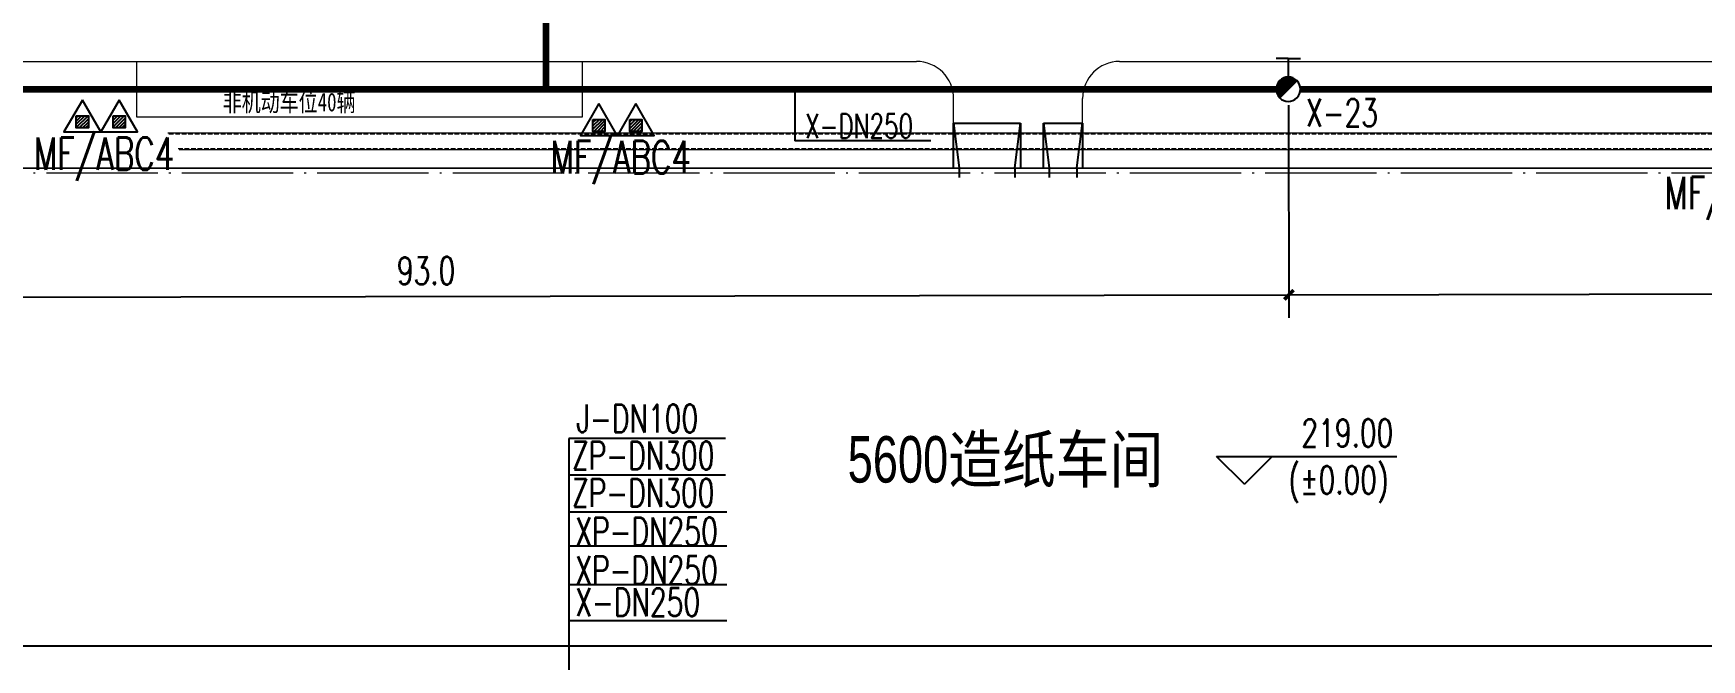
# Model space of a CAD drawing. Header units: metres. Extents: x 497246 to 997717, y 2998582 to 5998198.
# Drawn here: x 499283.1 to 499373, y 2999087.1 to 2999120.8 of the extents above; entities that cross this region are included whole.
import ezdxf
from ezdxf.enums import TextEntityAlignment as Align

# ---------------------------------------------------------------- set-up
doc = ezdxf.new("R2010")
doc.units = ezdxf.units.M
doc.header["$LTSCALE"] = 1000
doc.linetypes.add('DASH', pattern=[0.35, 0.25, -0.1])
doc.linetypes.add('DOTE', pattern=[2.42, 2, -0.2, 0.02, -0.2])
doc.layers.get('0').update_dxf_attribs({"linetype": 'CONTINUOUS'})
doc.layers.get('Defpoints').update_dxf_attribs({"linetype": 'CONTINUOUS'})
for name, color, linetype, lineweight in [('8', 8, 'CONTINUOUS', 5), ('T停车位', 35, 'CONTINUOUS', 13), ('道路', 4, 'CONTINUOUS', 15)]:
    doc.layers.add(name, color=color, linetype=linetype, lineweight=lineweight)
for name, color, linetype in [('EQUIP_消火栓', 7, 'CONTINUOUS'), ('EQUIP_灭火器', 7, 'CONTINUOUS'), ('PIPE-喷淋', 6, 'CONTINUOUS'), ('PIPE-消防', 1, 'CONTINUOUS'), ('PIPE-给水', 3, 'CONTINUOUS'), ('TEXT_灭火器', 7, 'CONTINUOUS'), ('TWT_DIM', 3, 'CONTINUOUS'), ('T停车位标注', 35, 'CONTINUOUS'), ('建筑', 7, 'CONTINUOUS'), ('建筑门坡散水', 9, 'CONTINUOUS'), ('文字', 255, 'CONTINUOUS')]:
    doc.layers.add(name, color=color, linetype=linetype)
doc.layers.add('建筑轴线', color=1, linetype='DOTE', lineweight=15, plot=False)
doc.styles.add('_TCH_DIM', font='SIMPLEX', dxfattribs={"bigfont": 'GBCBIG'})
doc.styles.add('_TCH_DIM_T3', font='SIMPLEX', dxfattribs={"width": 0.705882, "bigfont": 'GBCBIG'})
doc.styles.add('DIMHT', font='simhei.ttf', dxfattribs={"width": 0.8})
doc.styles.add('HZTXT', font='txt', dxfattribs={"width": 0.7, "bigfont": 'HZTXT'})
doc.styles.add('TG_LINETYPE', font='SIMPLEX', dxfattribs={"width": 0.8, "height": 3, "bigfont": 'HZTXT'})
doc.styles.add('亨利项目总图布置_2022_8_8_t3--03$0$亨利项目总图布置_2022_8_8_t3--02$0$CEC', font='ARIALN.TTF')
doc.linetypes.add('TG_J', pattern='A,2,-0.3,["J",TG_LINETYPE,S=0.1,R=0,X=-0.23,Y=-0.15],0', length=2.3)
doc.linetypes.add('TG_X', pattern='A,3,-0.3,["X",TG_LINETYPE,S=0.1,R=0,X=-0.23,Y=-0.15],0', length=3.3)
doc.linetypes.add('TG_XP', pattern='A,3,-0.6,["XP",TG_LINETYPE,S=0.1,R=0,X=-0.6,Y=-0.2],0', length=3.6)
doc.linetypes.add('TG_ZP', pattern='A,3,-0.6,["ZP",TG_LINETYPE,S=0.1,R=0,X=-0.6,Y=-0.2],0', length=3.6)
doc.dimstyles.new('_TWT_ARCH&&1', dxfattribs={"dimtxt": 1.4875, "dimasz": 0.5, "dimexe": 1.25, "dimexo": 1.5, "dimgap": 0.63125, "dimtad": 1, "dimdec": 1, "dimzin": 0, "dimdsep": 46, "dimtxsty": '_TCH_DIM_T3', "dimblk": 'ARCHTICK', "dimcen": 0.09, "dimclrt": 7, "dimazin": 2, "dimtfac": 1, "dimtdec": 1, "dimtix": 1, "dimtmove": 2, "dimatfit": 3, "dimfxl": 1, "dimtolj": 1, "dimtzin": 0, "dimarcsym": 0})

# ---------------------------------------------------------------- blocks, each defined once
blk = doc.blocks.new('A$Cb0f3db38')
at = {"layer": '8'}
for p, q in [((-162650, 2150), (313, 2150)), ((-162050, 1250), (313, 1250))]:
    blk.add_line(p, q, dxfattribs=at)
at = {"layer": '8', "linetype": 'DASH'}
for p, q in [((-162600, 2100), (363, 2100)), ((-162100, 1300), (363, 1300))]:
    blk.add_line(p, q, dxfattribs=at)
blk = doc.blocks.new('_ArchTick')
at = {"color": 0, "linetype": 'ByBlock', "const_width": 0.4}
blk.add_lwpolyline([(-0.5, -0.5), (0.5, 0.5)], dxfattribs=at)
blk = doc.blocks.new('*D403')
at = {"layer": 'Defpoints', "color": 0, "transparency": 16777216}
for p in [(499441.516, 2999118.632), (499350.768, 2999118.47), (499441.537, 2999106.92)]:
    blk.add_point(p, dxfattribs=at)
at = {"layer": 'TWT_DIM', "color": 0, "lineweight": -2, "transparency": 16777216}
for p, q in [((499350.771, 2999116.97), (499350.791, 2999105.508)), ((499441.518, 2999117.132), (499441.539, 2999105.67)), ((499350.789, 2999106.758), (499441.537, 2999106.92))]:
    blk.add_line(p, q, dxfattribs=at)
at = {"layer": 'TWT_DIM', "color": 0, "lineweight": -2, "transparency": 16777216, "xscale": 0.5, "yscale": 0.5, "zscale": 0.5}
for p, rotation in [((499350.789, 2999106.758), 180.1021288848537), ((499441.537, 2999106.92), 0.1021288848536816)]:
    blk.add_blockref('_ArchTick', p, dxfattribs=dict(at, rotation=rotation))
at = {"layer": 'TWT_DIM', "color": 7, "transparency": 16777216, "insert": (499396.16, 2999108.214), "char_height": 1.4875, "attachment_point": 5, "rotation": 0.10213, "style": '_TCH_DIM_T3'}
blk.add_mtext('\\A1;90.7', dxfattribs=at)
blk = doc.blocks.new('*D404')
at = {"layer": 'Defpoints', "color": 0, "transparency": 16777216}
for p in [(499257.756, 2999118.304), (499350.768, 2999118.47), (499350.789, 2999106.758)]:
    blk.add_point(p, dxfattribs=at)
at = {"layer": 'TWT_DIM', "color": 0, "lineweight": -2, "transparency": 16777216}
for p, q in [((499257.758, 2999116.804), (499257.779, 2999105.342)), ((499350.771, 2999116.97), (499350.791, 2999105.508)), ((499257.777, 2999106.592), (499350.789, 2999106.758))]:
    blk.add_line(p, q, dxfattribs=at)
at = {"layer": 'TWT_DIM', "color": 0, "lineweight": -2, "transparency": 16777216, "xscale": 0.5, "yscale": 0.5, "zscale": 0.5}
for p, rotation in [((499257.777, 2999106.592), 180.1021288851231), ((499350.789, 2999106.758), 0.102128885123151)]:
    blk.add_blockref('_ArchTick', p, dxfattribs=dict(at, rotation=rotation))
at = {"layer": 'TWT_DIM', "color": 7, "transparency": 16777216, "insert": (499304.28, 2999108.05), "char_height": 1.4875, "attachment_point": 5, "rotation": 0.10213, "style": '_TCH_DIM_T3'}
blk.add_mtext('\\A1;93.0', dxfattribs=at)
blk = doc.blocks.new('$TwtSys$00000385')
for p, q in [((0, 331), (-130, 331)), ((0, 331), (0, 131)), ((0, 331), (130, 331)), ((92, 92), (-92, -92))]:
    blk.add_line(p, q)
for start, end in [(135, 315), (315, 135)]:
    blk.add_arc((0, 0), 131, start, end)
at = {"color": 0}
for points in [[(-34, 127), (-127, 34), (34, 127), (-127, -34)], [(-93, 93), (-93, 93), (-34, 127), (-127, 34)], [(34, 127), (-127, -34), (93, 93), (-93, -93)]]:
    blk.add_solid(points, dxfattribs=at)
blk = doc.blocks.new('$TWTSYS$00000546')
h = blk.add_hatch()
h.set_pattern_fill('ANSI31', color=256, scale=200, style=0)
h.set_pattern_definition([(45, (-38543.802, -6670.83), (-17.67767, 17.67767), [])])
h.paths.add_polyline_path([(-65, 174), (65, 174), (65, 44), (-65, 44)])
for points in [[(0, 344), (-198, 0), (198, 0)], [(-65, 174), (65, 174), (65, 44), (-65, 44)]]:
    blk.add_lwpolyline(points, close=True)

msp = doc.modelspace()

# ---------------------------------------------------------------- linework, layer by layer
at = {"layer": 'PIPE-消防', "color": 70, "linetype": 'ByBlock'}
for p, q in [((499324.15, 2999117.755), (499324.15, 2999115.046)), ((499311.97, 2999099.02), (499311.97, 2999061.312)), ((499320.427, 2999099.02), (499311.97, 2999099.02)), ((499320.427, 2999097.034), (499311.97, 2999097.034))]:
    msp.add_line(p, q, dxfattribs=at)
at = {"layer": 'PIPE-消防', "linetype": 'TG_X', "ltscale": 0.005, "const_width": 0.35}
for points in [[(499310.741, 2999117.833), (499310.741, 2999127.31)], [(499272.965, 2999117.833), (499310.741, 2999117.833)], [(499310.741, 2999117.833), (499350.101, 2999117.832)], [(499351.409, 2999117.832), (499431.9, 2999117.831)]]:
    msp.add_lwpolyline(points, dxfattribs=at)
at = {"layer": 'PIPE-给水', "color": 70, "linetype": 'ByBlock'}
for p, q in [((499331.49, 2999115.046), (499324.15, 2999115.046)), ((499320.484, 2999095.049), (499311.97, 2999095.049)), ((499320.484, 2999093.212), (499311.97, 2999093.212)), ((499320.484, 2999091.123), (499311.97, 2999091.123)), ((499320.484, 2999089.182), (499311.97, 2999089.182))]:
    msp.add_line(p, q, dxfattribs=at)
at = {"layer": 'T停车位'}
msp.add_lwpolyline([(499288.686, 2999119.333), (499312.686, 2999119.333), (499312.686, 2999116.333), (499288.686, 2999116.333)], close=True, dxfattribs=at)
at = {"layer": '建筑'}
msp.add_line((499239.765, 2999087.833), (499453.265, 2999087.833), dxfattribs=at)
at = {"layer": '建筑', "linetype": 'Continuous', "const_width": 0.1}
msp.add_lwpolyline([(499453.265, 2999077.583), (499239.765, 2999077.583), (499239.765, 2999113.583), (499453.265, 2999113.583)], close=True, dxfattribs=at)
at = {"layer": '建筑轴线', "ltscale": 0.003}
msp.add_lwpolyline([(499240.015, 2999113.333), (499453.015, 2999113.333), (499453.015, 2999077.833), (499240.015, 2999077.833)], close=True, dxfattribs=at)
at = {"layer": '建筑门坡散水', "linetype": 'Continuous'}
for p, q in [((499332.715, 2999116.003), (499336.315, 2999116.003)), ((499332.715, 2999113.603), (499332.715, 2999116.003)), ((499332.715, 2999116.003), (499333.015, 2999113.603)), ((499336.015, 2999113.603), (499336.315, 2999116.003)), ((499336.315, 2999116.003), (499336.315, 2999113.603)), ((499337.565, 2999116.003), (499339.665, 2999116.003)), ((499337.565, 2999113.603), (499337.565, 2999116.003)), ((499337.565, 2999116.003), (499337.865, 2999113.603)), ((499339.365, 2999113.603), (499339.665, 2999116.003)), ((499339.665, 2999116.003), (499339.665, 2999113.603)), ((499333.015, 2999113.583), (499333.015, 2999113.083)), ((499336.015, 2999113.583), (499336.015, 2999113.083)), ((499337.865, 2999113.583), (499337.865, 2999113.083)), ((499339.365, 2999113.583), (499339.365, 2999113.083))]:
    msp.add_line(p, q, dxfattribs=at)
at = {"layer": '文字', "color": 0}
for p, q in [((499348.385, 2999096.547), (499346.885, 2999098.047)), ((499346.885, 2999098.047), (499356.613, 2999098.047)), ((499348.385, 2999096.547), (499349.885, 2999098.047))]:
    msp.add_line(p, q, dxfattribs=at)
at = {"layer": '道路', "linetype": 'ByBlock', "lineweight": 0, "ltscale": 0.2}
for p, q in [((499257.665, 2999119.333), (499330.715, 2999119.333)), ((499341.665, 2999119.333), (499432.415, 2999119.333)), ((499332.715, 2999113.583), (499332.715, 2999117.333)), ((499339.665, 2999113.583), (499339.665, 2999117.333))]:
    msp.add_line(p, q, dxfattribs=at)
for centre, start, end in [((499330.715, 2999117.333), 0, 90), ((499341.665, 2999117.333), 90, 180)]:
    msp.add_arc(centre, 2, start, end, dxfattribs=at)

# ---------------------------------------------------------------- block references
at = {"color": 0, "xscale": 0.001, "yscale": 0.001, "zscale": 0.001}
msp.add_blockref('A$Cb0f3db38', (499453.015, 2999113.333), dxfattribs=at)
at = {"layer": 'EQUIP_消火栓', "xscale": 0.005, "yscale": 0.005, "zscale": 0.005}
msp.add_blockref('$TwtSys$00000385', (499350.755, 2999117.833), dxfattribs=at)
at = {"layer": 'EQUIP_灭火器', "color": 3, "xscale": 0.005, "yscale": 0.005, "zscale": 0.005}
for p in [(499285.753, 2999115.533), (499287.737, 2999115.533), (499313.599, 2999115.341), (499315.583, 2999115.341)]:
    msp.add_blockref('$TWTSYS$00000546', p, dxfattribs=at)

# ---------------------------------------------------------------- texts
at = {"layer": 'PIPE-喷淋', "linetype": 'TG_ZP', "ltscale": 800, "style": 'HZTXT', "width": 0.7}
for p in [(499315.982, 2999098.091, 10.496), (499315.982, 2999096.076, 10.496)]:
    msp.add_text('ZP-DN300', height=1.508, dxfattribs=at).set_placement(p, align=Align.MIDDLE)
at = {"layer": 'PIPE-消防', "color": 140, "linetype": 'TG_X', "ltscale": 700, "style": 'HZTXT', "width": 0.7}
msp.add_text('X-23', height=1.5, dxfattribs=at).set_placement((499353.65, 2999116.568), align=Align.MIDDLE)
at = {"layer": 'PIPE-消防', "linetype": 'TG_X', "ltscale": 700, "style": 'HZTXT', "width": 0.7}
for height, p in [(1.3, (499327.62, 2999115.853)), (1.508, (499315.686, 2999090.192))]:
    msp.add_text('X-DN250', height=height, dxfattribs=at).set_placement(p, align=Align.MIDDLE)
at = {"layer": 'PIPE-消防', "color": 191, "linetype": 'TG_XP', "ltscale": 400, "style": 'HZTXT', "width": 0.7}
for p in [(499316.162, 2999094), (499316.162, 2999091.911)]:
    msp.add_text('XP-DN250', height=1.508, dxfattribs=at).set_placement(p, align=Align.MIDDLE)
at = {"layer": 'PIPE-给水', "color": 3, "linetype": 'TG_J', "ltscale": 800, "style": 'HZTXT', "width": 0.7}
msp.add_text('J-DN100', height=1.508, dxfattribs=at).set_placement((499315.67, 2999100.089), align=Align.MIDDLE)
at = {"layer": 'TEXT_灭火器', "color": 3, "style": 'HZTXT', "width": 0.7}
for p in [(499283.15, 2999113.488), (499310.997, 2999113.297), (499371.033, 2999111.372)]:
    msp.add_text('MF/ABC4', height=1.75, dxfattribs=at).set_placement(p)
at = {"layer": 'T停车位标注', "style": 'DIMHT', "width": 0.75}
msp.add_text('非机动车位40辆', height=1, dxfattribs=at).set_placement((499293.32, 2999116.643, 0))
at = {"layer": '文字', "color": 0, "style": '_TCH_DIM', "width": 0.705882}
for s, p in [('219.00', (499351.463, 2999098.572)), ('(%%P0.00)', (499350.763, 2999096.034))]:
    msp.add_text(s, height=1.4875, dxfattribs=at).set_placement(p)
at = {"layer": '文字', "color": 7, "style": '亨利项目总图布置_2022_8_8_t3--03$0$亨利项目总图布置_2022_8_8_t3--02$0$CEC', "width": 0.85}
msp.add_text('5600造纸车间', height=2.5, dxfattribs=at).set_placement((499327.007, 2999096.639, 74.715))

# ---------------------------------------------------------------- dimensions: what is measured, and where the dimension line sits
at = {"layer": 'TWT_DIM', "color": 3}
for p1, p2, picture, middle in [((499350.768, 2999118.47), (499441.516, 2999118.632), '*D403', (499396.16, 2999108.214)), ((499257.756, 2999118.304), (499350.768, 2999118.47), '*D404', (499304.28, 2999108.05))]:
    dim = msp.add_aligned_dim(p1=p1, p2=p2, distance=-11.712, dimstyle='_TWT_ARCH&&1', dxfattribs=at)
    dim.commit()
    dim.dimension.update_dxf_attribs({"geometry": picture, "text_midpoint": middle})

doc.saveas('drawing.dxf')
